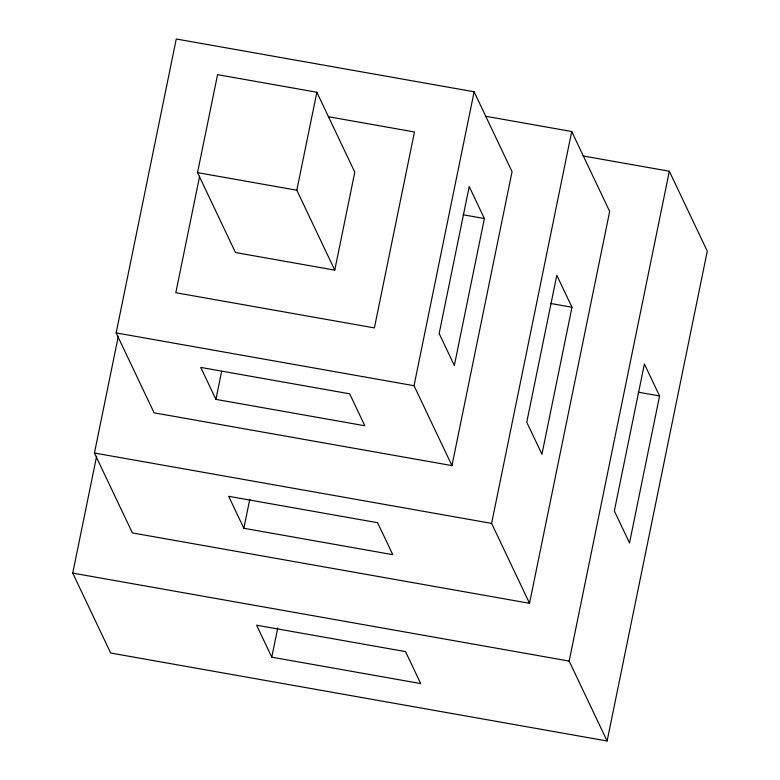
<?xml version="1.0" encoding="UTF-8"?>
<svg xmlns="http://www.w3.org/2000/svg" width="780" height="780" viewBox="0 0 780 780"><rect width="100%" height="100%" fill="white"/><g stroke="black" fill="none" stroke-linecap="round" stroke-linejoin="round"><path stroke-width="1.17" d="M116.152 332.914L176.251 39L474.123 91.787L512.06 171.697L451.961 465.611L154.099 412.825L116.152 332.914L414.014 385.7L451.961 465.611M485.335 116.201L571.721 131.508L609.667 211.429L529.532 603.301L132.386 532.925L94.438 453.014L118.306 336.277M582.992 155.941L669.328 171.239L707.275 251.15L607.113 741L110.672 653.026L72.725 573.105L96.613 456.31M197.535 172.624L217.561 74.656L316.856 92.245L354.793 172.166L334.766 270.133L235.472 252.535L197.535 172.624L296.819 190.222L334.766 270.133M199.612 176.348L175.812 292.724L374.39 327.912L414.463 131.976L328.331 116.707M215.914 399.38L200.743 367.419L349.674 393.812L364.845 425.773L215.914 399.38L221.637 371.387M296.819 190.222L316.856 92.245M243.847 528.274L228.667 496.314L377.598 522.707L392.779 554.678L243.847 528.274L249.805 499.122M271.772 657.179L256.601 625.209L405.532 651.602L420.703 683.572L271.772 657.179L277.738 628.017M414.014 385.7L474.123 91.787M484.39 218.536L454.34 365.498L439.159 333.528L469.209 186.576L484.39 218.536L463.115 214.773M529.532 603.301L491.595 523.39L571.721 131.508M571.984 307.252L541.934 454.204L526.754 422.243L556.803 275.281L571.984 307.252L550.7 303.478M607.113 741L569.166 661.089L669.328 171.239M659.568 395.957L629.518 542.919L614.338 510.949L644.387 363.997L659.568 395.957L638.293 392.194M94.438 453.014L491.595 523.39M72.725 573.105L569.166 661.089"/></g></svg>
